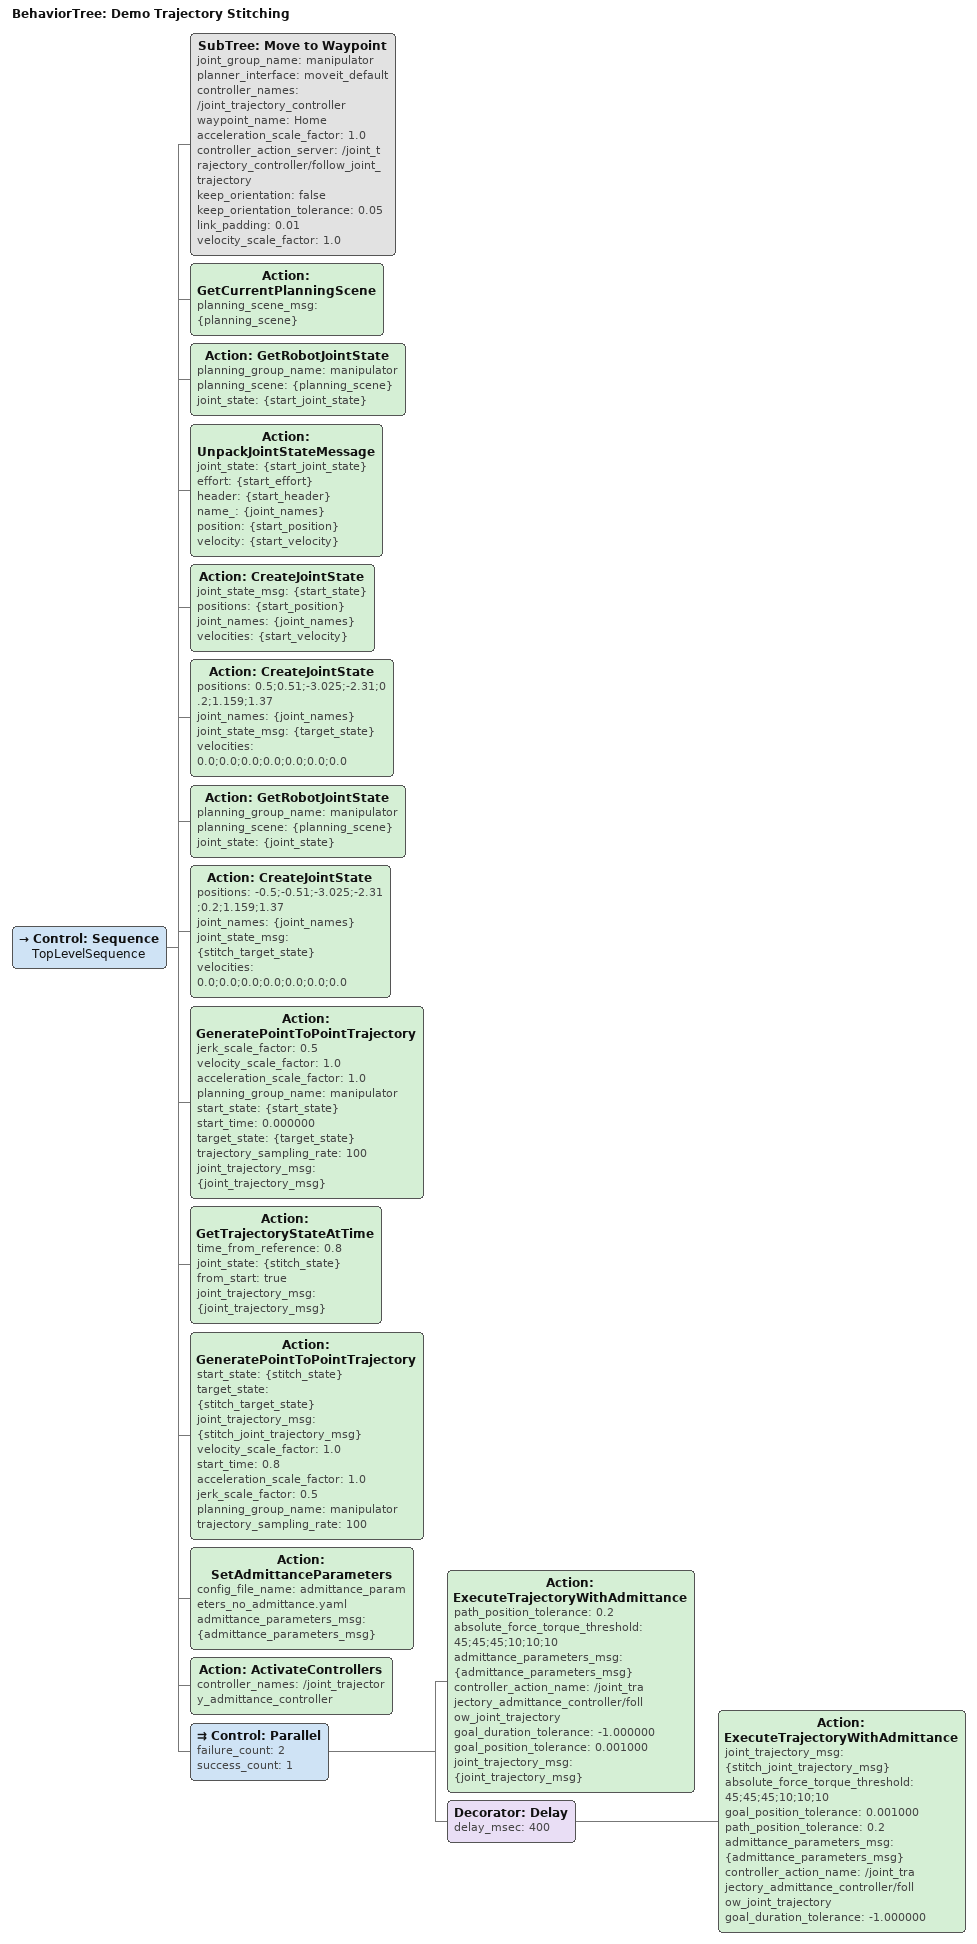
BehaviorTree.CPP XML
<?xml version='1.0' encoding='utf-8'?>
<root BTCPP_format="4" main_tree_to_execute="Demo Trajectory Stitching">
  <BehaviorTree ID="Demo Trajectory Stitching" _description="Take a pointcloud snapshot of the scene with a depth camera">
    <Control ID="Sequence" name="TopLevelSequence">
      <SubTree ID="Move to Waypoint" joint_group_name="manipulator" planner_interface="moveit_default" controller_names="/joint_trajectory_controller" waypoint_name="Home" acceleration_scale_factor="1.0" controller_action_server="/joint_trajectory_controller/follow_joint_trajectory" keep_orientation="false" keep_orientation_tolerance="0.05" link_padding="0.01" velocity_scale_factor="1.0"/>
      <Action ID="GetCurrentPlanningScene" planning_scene_msg="{planning_scene}"/>
      <Action ID="GetRobotJointState" planning_group_name="manipulator" planning_scene="{planning_scene}" joint_state="{start_joint_state}"/>
      <Action ID="UnpackJointStateMessage" joint_state="{start_joint_state}" effort="{start_effort}" header="{start_header}" name_="{joint_names}" position="{start_position}" velocity="{start_velocity}"/>
      <Action ID="CreateJointState" joint_state_msg="{start_state}" positions="{start_position}" joint_names="{joint_names}" velocities="{start_velocity}"/>
      <Action ID="CreateJointState" positions="0.5;0.51;-3.025;-2.31;0.2;1.159;1.37" joint_names="{joint_names}" joint_state_msg="{target_state}" velocities="0.0;0.0;0.0;0.0;0.0;0.0;0.0"/>
      <Action ID="GetRobotJointState" planning_group_name="manipulator" planning_scene="{planning_scene}" joint_state="{joint_state}"/>
      <Action ID="CreateJointState" positions="-0.5;-0.51;-3.025;-2.31;0.2;1.159;1.37" joint_names="{joint_names}" joint_state_msg="{stitch_target_state}" velocities="0.0;0.0;0.0;0.0;0.0;0.0;0.0"/>
      <Action ID="GeneratePointToPointTrajectory" jerk_scale_factor="0.5" velocity_scale_factor="1.0" acceleration_scale_factor="1.0" planning_group_name="manipulator" start_state="{start_state}" start_time="0.000000" target_state="{target_state}" trajectory_sampling_rate="100" joint_trajectory_msg="{joint_trajectory_msg}"/>
      <Action ID="GetTrajectoryStateAtTime" time_from_reference="0.8" joint_state="{stitch_state}" from_start="true" joint_trajectory_msg="{joint_trajectory_msg}"/>
      <Action ID="GeneratePointToPointTrajectory" start_state="{stitch_state}" target_state="{stitch_target_state}" joint_trajectory_msg="{stitch_joint_trajectory_msg}" velocity_scale_factor="1.0" start_time="0.8" acceleration_scale_factor="1.0" jerk_scale_factor="0.5" planning_group_name="manipulator" trajectory_sampling_rate="100"/>
      <Action ID="SetAdmittanceParameters" config_file_name="admittance_parameters_no_admittance.yaml" admittance_parameters_msg="{admittance_parameters_msg}"/>
      <Action ID="ActivateControllers" controller_names="/joint_trajectory_admittance_controller"/>
      <Control ID="Parallel" failure_count="2" success_count="1">
        <Action ID="ExecuteTrajectoryWithAdmittance" path_position_tolerance="0.2" absolute_force_torque_threshold="45;45;45;10;10;10" admittance_parameters_msg="{admittance_parameters_msg}" controller_action_name="/joint_trajectory_admittance_controller/follow_joint_trajectory" goal_duration_tolerance="-1.000000" goal_position_tolerance="0.001000" joint_trajectory_msg="{joint_trajectory_msg}"/>
        <Decorator ID="Delay" delay_msec="400">
          <Action ID="ExecuteTrajectoryWithAdmittance" joint_trajectory_msg="{stitch_joint_trajectory_msg}" absolute_force_torque_threshold="45;45;45;10;10;10" goal_position_tolerance="0.001000" path_position_tolerance="0.2" admittance_parameters_msg="{admittance_parameters_msg}" controller_action_name="/joint_trajectory_admittance_controller/follow_joint_trajectory" goal_duration_tolerance="-1.000000"/>
        </Decorator>
      </Control>
    </Control>
  </BehaviorTree>
</root>
